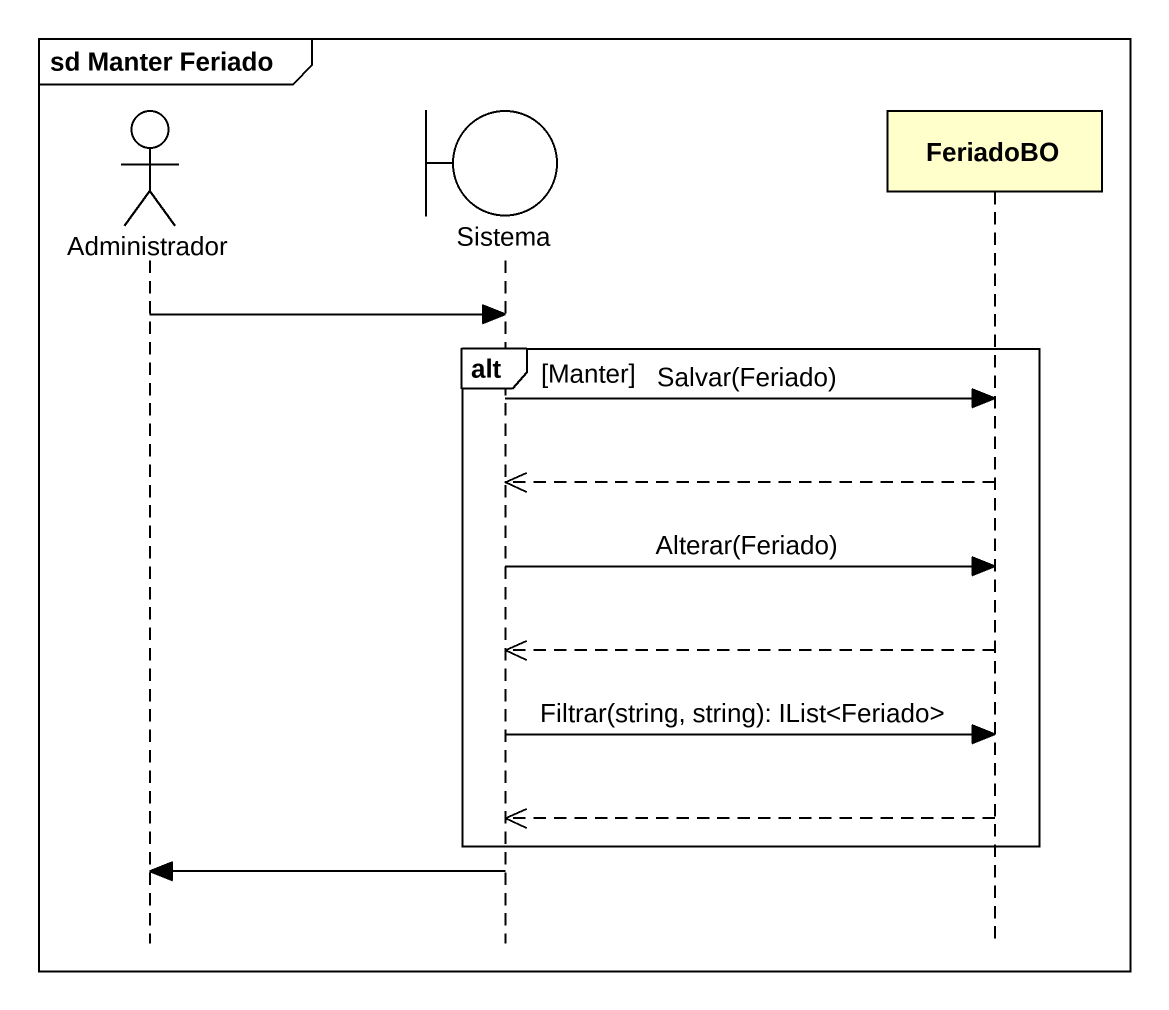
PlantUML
@startuml
mainframe sd Manter Feriado
hide footbox
actor Administrador
boundary Sistema
participant FeriadoBO

Administrador -> Sistema
alt Manter
  Sistema -> FeriadoBO : Salvar(Feriado)
  FeriadoBO -->> Sistema
  Sistema -> FeriadoBO : Alterar(Feriado)
  FeriadoBO -->> Sistema
  Sistema -> FeriadoBO : Filtrar(string, string): IList<Feriado>
  FeriadoBO -->> Sistema
end
Sistema -> Administrador
@enduml
